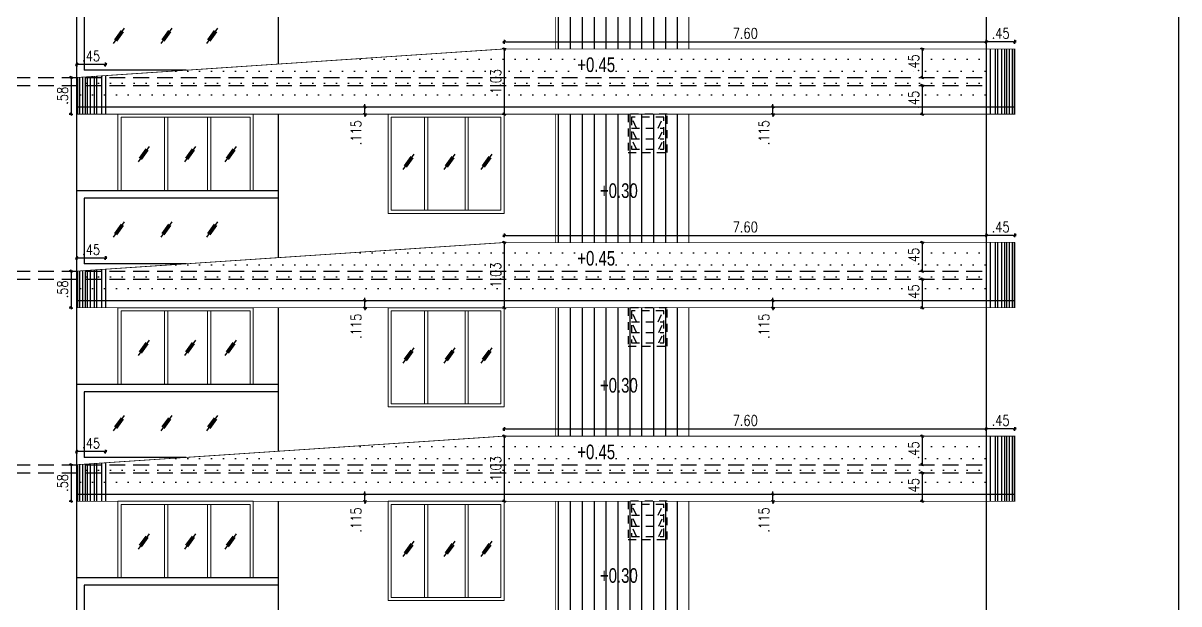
# Model space of a CAD drawing. Header units: inches. Extents: x 14331 to 14549, y 2557 to 2714.
# Drawn here: x 14518.19 to 14536.4, y 2676.19 to 2685.34 of the extents above; entities that cross this region are included whole.
import ezdxf
from ezdxf.enums import TextEntityAlignment as Align

# ---------------------------------------------------------------- set-up
doc = ezdxf.new("R2010")
doc.units = ezdxf.units.IN
doc.header["$LTSCALE"] = 0.25
doc.header["$MEASUREMENT"] = 0
doc.header["$PDMODE"] = 35
doc.linetypes.add('1', pattern=[0])
doc.linetypes.add('DASHEDX2', pattern=[1.5, 1, -0.5])
for name, color, linetype in [('ELE.PROJ.', 1, 'Continuous'), ('GLASS WINDOW', 251, '1'), ('hatch', 251, 'Continuous'), ('proj-internal', 1, 'DASHEDX2'), ('wall', 7, 'Continuous'), ('WORK TEX', 6, 'Continuous'), ('WORKING DIM', 7, 'Continuous')]:
    doc.layers.add(name, color=color, linetype=linetype)
doc.layers.add('WINDOW', color=106, linetype='Continuous', lineweight=13)
doc.styles.add('ARL', font='swisscl_0.ttf')
doc.styles.add('romans', font='romans.shx', dxfattribs={"width": 0.8})
doc.dimstyles.new('121', dxfattribs={"dimscale": 0.1, "dimtxt": 1.65, "dimasz": 0.2, "dimexe": 0.03125, "dimexo": 0.25, "dimgap": 0.5, "dimtad": 1, "dimzin": 4, "dimdsep": 46, "dimtxsty": 'romans', "dimblk1": 'MINITICK', "dimblk2": 'MINITICK', "dimsah": 1, "dimcen": 1, "dimse1": 1, "dimse2": 1, "dimclrd": 252, "dimclre": 256, "dimclrt": 7, "dimadec": 3, "dimazin": 0, "dimtfac": 0.8, "dimtix": 1, "dimtmove": 2, "dimatfit": 3, "dimfxl": 0, "dimtolj": 1, "dimtzin": 3, "dimarcsym": 0})

# ---------------------------------------------------------------- blocks, each defined once
blk = doc.blocks.new('MINITICK')
at = {"color": 7}
for p, q in [((1, 1), (-1, -1)), ((-1, 0), (1, 0)), ((0, -1.5), (0, 1.5))]:
    blk.add_line(p, q, dxfattribs=at)
blk = doc.blocks.new('*D1897')
at = {"layer": 'Defpoints', "color": 0, "transparency": 16777216}
for p in [(14533.371, 2678.95), (14533.371, 2678.841), (14533.821, 2678.841)]:
    blk.add_point(p, dxfattribs=at)
at = {"layer": 'WORKING DIM', "color": 252, "lineweight": -2, "transparency": 16777216}
blk.add_line((14533.801, 2678.95), (14533.391, 2678.95), dxfattribs=at)
at = {"layer": 'WORKING DIM', "color": 252, "lineweight": -2, "transparency": 16777216, "xscale": 0.02, "yscale": 0.02, "zscale": 0.02, "rotation": 180}
blk.add_blockref('MINITICK', (14533.371, 2678.95), dxfattribs=at)
at = {"layer": 'WORKING DIM', "color": 252, "lineweight": -2, "transparency": 16777216, "xscale": 0.02, "yscale": 0.02, "zscale": 0.02}
blk.add_blockref('MINITICK', (14533.821, 2678.95), dxfattribs=at)
at = {"layer": 'WORKING DIM', "color": 7, "transparency": 16777216, "insert": (14533.596, 2679.083), "char_height": 0.165, "attachment_point": 5, "style": 'romans'}
blk.add_mtext('\\A1;.45', dxfattribs=at)
blk = doc.blocks.new('*D1909')
at = {"layer": 'Defpoints', "color": 0, "transparency": 16777216}
for p in [(14525.774, 2678.837), (14525.774, 2677.81), (14525.774, 2677.81)]:
    blk.add_point(p, dxfattribs=at)
at = {"layer": 'WORKING DIM', "color": 252, "lineweight": -2, "transparency": 16777216}
blk.add_line((14525.774, 2678.817), (14525.774, 2677.83), dxfattribs=at)
at = {"layer": 'WORKING DIM', "color": 252, "lineweight": -2, "transparency": 16777216, "xscale": 0.02, "yscale": 0.02, "zscale": 0.02}
for p, rotation in [((14525.774, 2678.837), 90), ((14525.774, 2677.81), 270)]:
    blk.add_blockref('MINITICK', p, dxfattribs=dict(at, rotation=rotation))
at = {"layer": 'WORKING DIM', "color": 7, "transparency": 16777216, "insert": (14525.642, 2678.324), "char_height": 0.165, "attachment_point": 5, "rotation": 90, "style": 'romans'}
blk.add_mtext('\\A1;1.03', dxfattribs=at)
blk = doc.blocks.new('*D1910')
at = {"layer": 'Defpoints', "color": 0, "transparency": 16777216}
for p in [(14532.231, 2678.837), (14532.231, 2678.387), (14532.36, 2678.387)]:
    blk.add_point(p, dxfattribs=at)
at = {"layer": 'WORKING DIM', "color": 252, "lineweight": -2, "transparency": 16777216}
blk.add_line((14532.36, 2678.817), (14532.36, 2678.407), dxfattribs=at)
at = {"layer": 'WORKING DIM', "color": 252, "lineweight": -2, "transparency": 16777216, "xscale": 0.02, "yscale": 0.02, "zscale": 0.02}
for p, rotation in [((14532.36, 2678.837), 90), ((14532.36, 2678.387), 270)]:
    blk.add_blockref('MINITICK', p, dxfattribs=dict(at, rotation=rotation))
at = {"layer": 'WORKING DIM', "color": 7, "transparency": 16777216, "insert": (14532.228, 2678.612), "char_height": 0.165, "attachment_point": 5, "rotation": 90, "style": 'romans'}
blk.add_mtext('\\A1;.45', dxfattribs=at)
blk = doc.blocks.new('*D1911')
at = {"layer": 'Defpoints', "color": 0, "transparency": 16777216}
for p in [(14532.51, 2678.26), (14532.36, 2677.81), (14532.51, 2677.81)]:
    blk.add_point(p, dxfattribs=at)
at = {"layer": 'WORKING DIM', "color": 252, "lineweight": -2, "transparency": 16777216}
blk.add_line((14532.36, 2678.24), (14532.36, 2677.83), dxfattribs=at)
at = {"layer": 'WORKING DIM', "color": 252, "lineweight": -2, "transparency": 16777216, "xscale": 0.02, "yscale": 0.02, "zscale": 0.02}
for p, rotation in [((14532.36, 2678.26), 90), ((14532.36, 2677.81), 270)]:
    blk.add_blockref('MINITICK', p, dxfattribs=dict(at, rotation=rotation))
at = {"layer": 'WORKING DIM', "color": 7, "transparency": 16777216, "insert": (14532.228, 2678.035), "char_height": 0.165, "attachment_point": 5, "rotation": 90, "style": 'romans'}
blk.add_mtext('\\A1;.45', dxfattribs=at)
blk = doc.blocks.new('*D1900')
at = {"layer": 'Defpoints', "color": 0, "transparency": 16777216}
for p in [(14530.009, 2677.925), (14530.209, 2677.925), (14530.209, 2677.81)]:
    blk.add_point(p, dxfattribs=at)
at = {"layer": 'WORKING DIM', "color": 252, "lineweight": -2, "transparency": 16777216}
for p, q in [((14530.009, 2677.945), (14530.009, 2677.965)), ((14530.009, 2677.81), (14530.009, 2677.925)), ((14530.009, 2677.79), (14530.009, 2677.77))]:
    blk.add_line(p, q, dxfattribs=at)
at = {"layer": 'WORKING DIM', "color": 252, "lineweight": -2, "transparency": 16777216, "xscale": 0.02, "yscale": 0.02, "zscale": 0.02}
for p, rotation in [((14530.009, 2677.925), 270), ((14530.009, 2677.81), 90)]:
    blk.add_blockref('MINITICK', p, dxfattribs=dict(at, rotation=rotation))
at = {"layer": 'WORKING DIM', "color": 7, "transparency": 16777216, "insert": (14529.869, 2677.516), "char_height": 0.165, "attachment_point": 5, "rotation": 90, "style": 'romans'}
blk.add_mtext('\\A1;.115', dxfattribs=at)
blk = doc.blocks.new('*D1901')
at = {"layer": 'Defpoints', "color": 0, "transparency": 16777216}
for p in [(14523.581, 2677.925), (14523.78, 2677.925), (14523.78, 2677.81)]:
    blk.add_point(p, dxfattribs=at)
at = {"layer": 'WORKING DIM', "color": 252, "lineweight": -2, "transparency": 16777216}
for p, q in [((14523.581, 2677.945), (14523.581, 2677.965)), ((14523.581, 2677.81), (14523.581, 2677.925)), ((14523.581, 2677.79), (14523.581, 2677.77))]:
    blk.add_line(p, q, dxfattribs=at)
at = {"layer": 'WORKING DIM', "color": 252, "lineweight": -2, "transparency": 16777216, "xscale": 0.02, "yscale": 0.02, "zscale": 0.02}
for p, rotation in [((14523.581, 2677.925), 270), ((14523.581, 2677.81), 90)]:
    blk.add_blockref('MINITICK', p, dxfattribs=dict(at, rotation=rotation))
at = {"layer": 'WORKING DIM', "color": 7, "transparency": 16777216, "insert": (14523.441, 2677.516), "char_height": 0.165, "attachment_point": 5, "rotation": 90, "style": 'romans'}
blk.add_mtext('\\A1;.115', dxfattribs=at)
blk = doc.blocks.new('*D1902')
at = {"layer": 'Defpoints', "color": 0, "transparency": 16777216}
for p in [(14519.041, 2678.387), (14518.949, 2677.81), (14519.041, 2677.81)]:
    blk.add_point(p, dxfattribs=at)
at = {"layer": 'WORKING DIM', "color": 252, "lineweight": -2, "transparency": 16777216}
blk.add_line((14518.949, 2678.367), (14518.949, 2677.83), dxfattribs=at)
at = {"layer": 'WORKING DIM', "color": 252, "lineweight": -2, "transparency": 16777216, "xscale": 0.02, "yscale": 0.02, "zscale": 0.02}
for p, rotation in [((14518.949, 2678.387), 90), ((14518.949, 2677.81), 270)]:
    blk.add_blockref('MINITICK', p, dxfattribs=dict(at, rotation=rotation))
at = {"layer": 'WORKING DIM', "color": 7, "transparency": 16777216, "insert": (14518.817, 2678.099), "char_height": 0.165, "attachment_point": 5, "rotation": 90, "style": 'romans'}
blk.add_mtext('\\A1;.58', dxfattribs=at)
blk = doc.blocks.new('*D1903')
at = {"layer": 'Defpoints', "color": 0, "transparency": 16777216}
for p in [(14519.041, 2678.593), (14519.041, 2678.026), (14519.491, 2678.026)]:
    blk.add_point(p, dxfattribs=at)
at = {"layer": 'WORKING DIM', "color": 252, "lineweight": -2, "transparency": 16777216}
blk.add_line((14519.471, 2678.593), (14519.061, 2678.593), dxfattribs=at)
at = {"layer": 'WORKING DIM', "color": 252, "lineweight": -2, "transparency": 16777216, "xscale": 0.02, "yscale": 0.02, "zscale": 0.02, "rotation": 180}
blk.add_blockref('MINITICK', (14519.041, 2678.593), dxfattribs=at)
at = {"layer": 'WORKING DIM', "color": 252, "lineweight": -2, "transparency": 16777216, "xscale": 0.02, "yscale": 0.02, "zscale": 0.02}
blk.add_blockref('MINITICK', (14519.491, 2678.593), dxfattribs=at)
at = {"layer": 'WORKING DIM', "color": 7, "transparency": 16777216, "insert": (14519.266, 2678.725), "char_height": 0.165, "attachment_point": 5, "style": 'romans'}
blk.add_mtext('\\A1;.45', dxfattribs=at)
blk = doc.blocks.new('*D1912')
at = {"layer": 'Defpoints', "color": 0, "transparency": 16777216}
for p in [(14533.371, 2682), (14533.371, 2681.891), (14533.821, 2681.891)]:
    blk.add_point(p, dxfattribs=at)
at = {"layer": 'WORKING DIM', "color": 252, "lineweight": -2, "transparency": 16777216}
blk.add_line((14533.801, 2682), (14533.391, 2682), dxfattribs=at)
at = {"layer": 'WORKING DIM', "color": 252, "lineweight": -2, "transparency": 16777216, "xscale": 0.02, "yscale": 0.02, "zscale": 0.02, "rotation": 180}
blk.add_blockref('MINITICK', (14533.371, 2682), dxfattribs=at)
at = {"layer": 'WORKING DIM', "color": 252, "lineweight": -2, "transparency": 16777216, "xscale": 0.02, "yscale": 0.02, "zscale": 0.02}
blk.add_blockref('MINITICK', (14533.821, 2682), dxfattribs=at)
at = {"layer": 'WORKING DIM', "color": 7, "transparency": 16777216, "insert": (14533.596, 2682.133), "char_height": 0.165, "attachment_point": 5, "style": 'romans'}
blk.add_mtext('\\A1;.45', dxfattribs=at)
blk = doc.blocks.new('*D1924')
at = {"layer": 'Defpoints', "color": 0, "transparency": 16777216}
for p in [(14525.774, 2681.887), (14525.774, 2680.86), (14525.774, 2680.86)]:
    blk.add_point(p, dxfattribs=at)
at = {"layer": 'WORKING DIM', "color": 252, "lineweight": -2, "transparency": 16777216}
blk.add_line((14525.774, 2681.867), (14525.774, 2680.88), dxfattribs=at)
at = {"layer": 'WORKING DIM', "color": 252, "lineweight": -2, "transparency": 16777216, "xscale": 0.02, "yscale": 0.02, "zscale": 0.02}
for p, rotation in [((14525.774, 2681.887), 90), ((14525.774, 2680.86), 270)]:
    blk.add_blockref('MINITICK', p, dxfattribs=dict(at, rotation=rotation))
at = {"layer": 'WORKING DIM', "color": 7, "transparency": 16777216, "insert": (14525.642, 2681.374), "char_height": 0.165, "attachment_point": 5, "rotation": 90, "style": 'romans'}
blk.add_mtext('\\A1;1.03', dxfattribs=at)
blk = doc.blocks.new('*D1925')
at = {"layer": 'Defpoints', "color": 0, "transparency": 16777216}
for p in [(14532.231, 2681.887), (14532.231, 2681.437), (14532.36, 2681.437)]:
    blk.add_point(p, dxfattribs=at)
at = {"layer": 'WORKING DIM', "color": 252, "lineweight": -2, "transparency": 16777216}
blk.add_line((14532.36, 2681.867), (14532.36, 2681.457), dxfattribs=at)
at = {"layer": 'WORKING DIM', "color": 252, "lineweight": -2, "transparency": 16777216, "xscale": 0.02, "yscale": 0.02, "zscale": 0.02}
for p, rotation in [((14532.36, 2681.887), 90), ((14532.36, 2681.437), 270)]:
    blk.add_blockref('MINITICK', p, dxfattribs=dict(at, rotation=rotation))
at = {"layer": 'WORKING DIM', "color": 7, "transparency": 16777216, "insert": (14532.228, 2681.662), "char_height": 0.165, "attachment_point": 5, "rotation": 90, "style": 'romans'}
blk.add_mtext('\\A1;.45', dxfattribs=at)
blk = doc.blocks.new('*D1926')
at = {"layer": 'Defpoints', "color": 0, "transparency": 16777216}
for p in [(14532.51, 2681.31), (14532.36, 2680.86), (14532.51, 2680.86)]:
    blk.add_point(p, dxfattribs=at)
at = {"layer": 'WORKING DIM', "color": 252, "lineweight": -2, "transparency": 16777216}
blk.add_line((14532.36, 2681.29), (14532.36, 2680.88), dxfattribs=at)
at = {"layer": 'WORKING DIM', "color": 252, "lineweight": -2, "transparency": 16777216, "xscale": 0.02, "yscale": 0.02, "zscale": 0.02}
for p, rotation in [((14532.36, 2681.31), 90), ((14532.36, 2680.86), 270)]:
    blk.add_blockref('MINITICK', p, dxfattribs=dict(at, rotation=rotation))
at = {"layer": 'WORKING DIM', "color": 7, "transparency": 16777216, "insert": (14532.228, 2681.085), "char_height": 0.165, "attachment_point": 5, "rotation": 90, "style": 'romans'}
blk.add_mtext('\\A1;.45', dxfattribs=at)
blk = doc.blocks.new('*D1915')
at = {"layer": 'Defpoints', "color": 0, "transparency": 16777216}
for p in [(14530.009, 2680.975), (14530.209, 2680.975), (14530.209, 2680.86)]:
    blk.add_point(p, dxfattribs=at)
at = {"layer": 'WORKING DIM', "color": 252, "lineweight": -2, "transparency": 16777216}
for p, q in [((14530.009, 2680.995), (14530.009, 2681.015)), ((14530.009, 2680.86), (14530.009, 2680.975)), ((14530.009, 2680.84), (14530.009, 2680.82))]:
    blk.add_line(p, q, dxfattribs=at)
at = {"layer": 'WORKING DIM', "color": 252, "lineweight": -2, "transparency": 16777216, "xscale": 0.02, "yscale": 0.02, "zscale": 0.02}
for p, rotation in [((14530.009, 2680.975), 270), ((14530.009, 2680.86), 90)]:
    blk.add_blockref('MINITICK', p, dxfattribs=dict(at, rotation=rotation))
at = {"layer": 'WORKING DIM', "color": 7, "transparency": 16777216, "insert": (14529.869, 2680.566), "char_height": 0.165, "attachment_point": 5, "rotation": 90, "style": 'romans'}
blk.add_mtext('\\A1;.115', dxfattribs=at)
blk = doc.blocks.new('*D1916')
at = {"layer": 'Defpoints', "color": 0, "transparency": 16777216}
for p in [(14523.581, 2680.975), (14523.78, 2680.975), (14523.78, 2680.86)]:
    blk.add_point(p, dxfattribs=at)
at = {"layer": 'WORKING DIM', "color": 252, "lineweight": -2, "transparency": 16777216}
for p, q in [((14523.581, 2680.995), (14523.581, 2681.015)), ((14523.581, 2680.86), (14523.581, 2680.975)), ((14523.581, 2680.84), (14523.581, 2680.82))]:
    blk.add_line(p, q, dxfattribs=at)
at = {"layer": 'WORKING DIM', "color": 252, "lineweight": -2, "transparency": 16777216, "xscale": 0.02, "yscale": 0.02, "zscale": 0.02}
for p, rotation in [((14523.581, 2680.975), 270), ((14523.581, 2680.86), 90)]:
    blk.add_blockref('MINITICK', p, dxfattribs=dict(at, rotation=rotation))
at = {"layer": 'WORKING DIM', "color": 7, "transparency": 16777216, "insert": (14523.441, 2680.566), "char_height": 0.165, "attachment_point": 5, "rotation": 90, "style": 'romans'}
blk.add_mtext('\\A1;.115', dxfattribs=at)
blk = doc.blocks.new('*D1917')
at = {"layer": 'Defpoints', "color": 0, "transparency": 16777216}
for p in [(14519.041, 2681.437), (14518.949, 2680.86), (14519.041, 2680.86)]:
    blk.add_point(p, dxfattribs=at)
at = {"layer": 'WORKING DIM', "color": 252, "lineweight": -2, "transparency": 16777216}
blk.add_line((14518.949, 2681.417), (14518.949, 2680.88), dxfattribs=at)
at = {"layer": 'WORKING DIM', "color": 252, "lineweight": -2, "transparency": 16777216, "xscale": 0.02, "yscale": 0.02, "zscale": 0.02}
for p, rotation in [((14518.949, 2681.437), 90), ((14518.949, 2680.86), 270)]:
    blk.add_blockref('MINITICK', p, dxfattribs=dict(at, rotation=rotation))
at = {"layer": 'WORKING DIM', "color": 7, "transparency": 16777216, "insert": (14518.817, 2681.149), "char_height": 0.165, "attachment_point": 5, "rotation": 90, "style": 'romans'}
blk.add_mtext('\\A1;.58', dxfattribs=at)
blk = doc.blocks.new('*D1918')
at = {"layer": 'Defpoints', "color": 0, "transparency": 16777216}
for p in [(14519.041, 2681.643), (14519.041, 2681.076), (14519.491, 2681.076)]:
    blk.add_point(p, dxfattribs=at)
at = {"layer": 'WORKING DIM', "color": 252, "lineweight": -2, "transparency": 16777216}
blk.add_line((14519.471, 2681.643), (14519.061, 2681.643), dxfattribs=at)
at = {"layer": 'WORKING DIM', "color": 252, "lineweight": -2, "transparency": 16777216, "xscale": 0.02, "yscale": 0.02, "zscale": 0.02, "rotation": 180}
blk.add_blockref('MINITICK', (14519.041, 2681.643), dxfattribs=at)
at = {"layer": 'WORKING DIM', "color": 252, "lineweight": -2, "transparency": 16777216, "xscale": 0.02, "yscale": 0.02, "zscale": 0.02}
blk.add_blockref('MINITICK', (14519.491, 2681.643), dxfattribs=at)
at = {"layer": 'WORKING DIM', "color": 7, "transparency": 16777216, "insert": (14519.266, 2681.775), "char_height": 0.165, "attachment_point": 5, "style": 'romans'}
blk.add_mtext('\\A1;.45', dxfattribs=at)
blk = doc.blocks.new('*D1927')
at = {"layer": 'Defpoints', "color": 0, "transparency": 16777216}
for p in [(14533.371, 2685.05), (14533.371, 2684.941), (14533.821, 2684.941)]:
    blk.add_point(p, dxfattribs=at)
at = {"layer": 'WORKING DIM', "color": 252, "lineweight": -2, "transparency": 16777216}
blk.add_line((14533.801, 2685.05), (14533.391, 2685.05), dxfattribs=at)
at = {"layer": 'WORKING DIM', "color": 252, "lineweight": -2, "transparency": 16777216, "xscale": 0.02, "yscale": 0.02, "zscale": 0.02, "rotation": 180}
blk.add_blockref('MINITICK', (14533.371, 2685.05), dxfattribs=at)
at = {"layer": 'WORKING DIM', "color": 252, "lineweight": -2, "transparency": 16777216, "xscale": 0.02, "yscale": 0.02, "zscale": 0.02}
blk.add_blockref('MINITICK', (14533.821, 2685.05), dxfattribs=at)
at = {"layer": 'WORKING DIM', "color": 7, "transparency": 16777216, "insert": (14533.596, 2685.183), "char_height": 0.165, "attachment_point": 5, "style": 'romans'}
blk.add_mtext('\\A1;.45', dxfattribs=at)
blk = doc.blocks.new('*D1939')
at = {"layer": 'Defpoints', "color": 0, "transparency": 16777216}
for p in [(14525.774, 2684.937), (14525.774, 2683.91), (14525.774, 2683.91)]:
    blk.add_point(p, dxfattribs=at)
at = {"layer": 'WORKING DIM', "color": 252, "lineweight": -2, "transparency": 16777216}
blk.add_line((14525.774, 2684.917), (14525.774, 2683.93), dxfattribs=at)
at = {"layer": 'WORKING DIM', "color": 252, "lineweight": -2, "transparency": 16777216, "xscale": 0.02, "yscale": 0.02, "zscale": 0.02}
for p, rotation in [((14525.774, 2684.937), 90), ((14525.774, 2683.91), 270)]:
    blk.add_blockref('MINITICK', p, dxfattribs=dict(at, rotation=rotation))
at = {"layer": 'WORKING DIM', "color": 7, "transparency": 16777216, "insert": (14525.642, 2684.424), "char_height": 0.165, "attachment_point": 5, "rotation": 90, "style": 'romans'}
blk.add_mtext('\\A1;1.03', dxfattribs=at)
blk = doc.blocks.new('*D1940')
at = {"layer": 'Defpoints', "color": 0, "transparency": 16777216}
for p in [(14532.231, 2684.937), (14532.231, 2684.487), (14532.36, 2684.487)]:
    blk.add_point(p, dxfattribs=at)
at = {"layer": 'WORKING DIM', "color": 252, "lineweight": -2, "transparency": 16777216}
blk.add_line((14532.36, 2684.917), (14532.36, 2684.507), dxfattribs=at)
at = {"layer": 'WORKING DIM', "color": 252, "lineweight": -2, "transparency": 16777216, "xscale": 0.02, "yscale": 0.02, "zscale": 0.02}
for p, rotation in [((14532.36, 2684.937), 90), ((14532.36, 2684.487), 270)]:
    blk.add_blockref('MINITICK', p, dxfattribs=dict(at, rotation=rotation))
at = {"layer": 'WORKING DIM', "color": 7, "transparency": 16777216, "insert": (14532.228, 2684.712), "char_height": 0.165, "attachment_point": 5, "rotation": 90, "style": 'romans'}
blk.add_mtext('\\A1;.45', dxfattribs=at)
blk = doc.blocks.new('*D1941')
at = {"layer": 'Defpoints', "color": 0, "transparency": 16777216}
for p in [(14532.51, 2684.36), (14532.36, 2683.91), (14532.51, 2683.91)]:
    blk.add_point(p, dxfattribs=at)
at = {"layer": 'WORKING DIM', "color": 252, "lineweight": -2, "transparency": 16777216}
blk.add_line((14532.36, 2684.34), (14532.36, 2683.93), dxfattribs=at)
at = {"layer": 'WORKING DIM', "color": 252, "lineweight": -2, "transparency": 16777216, "xscale": 0.02, "yscale": 0.02, "zscale": 0.02}
for p, rotation in [((14532.36, 2684.36), 90), ((14532.36, 2683.91), 270)]:
    blk.add_blockref('MINITICK', p, dxfattribs=dict(at, rotation=rotation))
at = {"layer": 'WORKING DIM', "color": 7, "transparency": 16777216, "insert": (14532.228, 2684.135), "char_height": 0.165, "attachment_point": 5, "rotation": 90, "style": 'romans'}
blk.add_mtext('\\A1;.45', dxfattribs=at)
blk = doc.blocks.new('*D1930')
at = {"layer": 'Defpoints', "color": 0, "transparency": 16777216}
for p in [(14530.009, 2684.025), (14530.209, 2684.025), (14530.209, 2683.91)]:
    blk.add_point(p, dxfattribs=at)
at = {"layer": 'WORKING DIM', "color": 252, "lineweight": -2, "transparency": 16777216}
for p, q in [((14530.009, 2684.045), (14530.009, 2684.065)), ((14530.009, 2683.91), (14530.009, 2684.025)), ((14530.009, 2683.89), (14530.009, 2683.87))]:
    blk.add_line(p, q, dxfattribs=at)
at = {"layer": 'WORKING DIM', "color": 252, "lineweight": -2, "transparency": 16777216, "xscale": 0.02, "yscale": 0.02, "zscale": 0.02}
for p, rotation in [((14530.009, 2684.025), 270), ((14530.009, 2683.91), 90)]:
    blk.add_blockref('MINITICK', p, dxfattribs=dict(at, rotation=rotation))
at = {"layer": 'WORKING DIM', "color": 7, "transparency": 16777216, "insert": (14529.869, 2683.616), "char_height": 0.165, "attachment_point": 5, "rotation": 90, "style": 'romans'}
blk.add_mtext('\\A1;.115', dxfattribs=at)
blk = doc.blocks.new('*D1931')
at = {"layer": 'Defpoints', "color": 0, "transparency": 16777216}
for p in [(14523.581, 2684.025), (14523.78, 2684.025), (14523.78, 2683.91)]:
    blk.add_point(p, dxfattribs=at)
at = {"layer": 'WORKING DIM', "color": 252, "lineweight": -2, "transparency": 16777216}
for p, q in [((14523.581, 2684.045), (14523.581, 2684.065)), ((14523.581, 2683.91), (14523.581, 2684.025)), ((14523.581, 2683.89), (14523.581, 2683.87))]:
    blk.add_line(p, q, dxfattribs=at)
at = {"layer": 'WORKING DIM', "color": 252, "lineweight": -2, "transparency": 16777216, "xscale": 0.02, "yscale": 0.02, "zscale": 0.02}
for p, rotation in [((14523.581, 2684.025), 270), ((14523.581, 2683.91), 90)]:
    blk.add_blockref('MINITICK', p, dxfattribs=dict(at, rotation=rotation))
at = {"layer": 'WORKING DIM', "color": 7, "transparency": 16777216, "insert": (14523.441, 2683.616), "char_height": 0.165, "attachment_point": 5, "rotation": 90, "style": 'romans'}
blk.add_mtext('\\A1;.115', dxfattribs=at)
blk = doc.blocks.new('*D1932')
at = {"layer": 'Defpoints', "color": 0, "transparency": 16777216}
for p in [(14519.041, 2684.487), (14518.949, 2683.91), (14519.041, 2683.91)]:
    blk.add_point(p, dxfattribs=at)
at = {"layer": 'WORKING DIM', "color": 252, "lineweight": -2, "transparency": 16777216}
blk.add_line((14518.949, 2684.467), (14518.949, 2683.93), dxfattribs=at)
at = {"layer": 'WORKING DIM', "color": 252, "lineweight": -2, "transparency": 16777216, "xscale": 0.02, "yscale": 0.02, "zscale": 0.02}
for p, rotation in [((14518.949, 2684.487), 90), ((14518.949, 2683.91), 270)]:
    blk.add_blockref('MINITICK', p, dxfattribs=dict(at, rotation=rotation))
at = {"layer": 'WORKING DIM', "color": 7, "transparency": 16777216, "insert": (14518.817, 2684.199), "char_height": 0.165, "attachment_point": 5, "rotation": 90, "style": 'romans'}
blk.add_mtext('\\A1;.58', dxfattribs=at)
blk = doc.blocks.new('*D1933')
at = {"layer": 'Defpoints', "color": 0, "transparency": 16777216}
for p in [(14519.041, 2684.693), (14519.041, 2684.126), (14519.491, 2684.126)]:
    blk.add_point(p, dxfattribs=at)
at = {"layer": 'WORKING DIM', "color": 252, "lineweight": -2, "transparency": 16777216}
blk.add_line((14519.471, 2684.693), (14519.061, 2684.693), dxfattribs=at)
at = {"layer": 'WORKING DIM', "color": 252, "lineweight": -2, "transparency": 16777216, "xscale": 0.02, "yscale": 0.02, "zscale": 0.02, "rotation": 180}
blk.add_blockref('MINITICK', (14519.041, 2684.693), dxfattribs=at)
at = {"layer": 'WORKING DIM', "color": 252, "lineweight": -2, "transparency": 16777216, "xscale": 0.02, "yscale": 0.02, "zscale": 0.02}
blk.add_blockref('MINITICK', (14519.491, 2684.693), dxfattribs=at)
at = {"layer": 'WORKING DIM', "color": 7, "transparency": 16777216, "insert": (14519.266, 2684.825), "char_height": 0.165, "attachment_point": 5, "style": 'romans'}
blk.add_mtext('\\A1;.45', dxfattribs=at)
blk = doc.blocks.new('*D1999')
at = {"layer": 'Defpoints', "color": 0, "transparency": 16777216}
for p in [(14533.371, 2678.95), (14525.774, 2678.837), (14533.371, 2678.801)]:
    blk.add_point(p, dxfattribs=at)
at = {"layer": 'WORKING DIM', "color": 252, "lineweight": -2, "transparency": 16777216}
blk.add_line((14525.794, 2678.95), (14533.351, 2678.95), dxfattribs=at)
at = {"layer": 'WORKING DIM', "color": 252, "lineweight": -2, "transparency": 16777216, "xscale": 0.02, "yscale": 0.02, "zscale": 0.02, "rotation": 180}
blk.add_blockref('MINITICK', (14525.774, 2678.95), dxfattribs=at)
at = {"layer": 'WORKING DIM', "color": 252, "lineweight": -2, "transparency": 16777216, "xscale": 0.02, "yscale": 0.02, "zscale": 0.02}
blk.add_blockref('MINITICK', (14533.371, 2678.95), dxfattribs=at)
at = {"layer": 'WORKING DIM', "color": 7, "transparency": 16777216, "insert": (14529.572, 2679.083), "char_height": 0.165, "attachment_point": 5, "style": 'romans'}
blk.add_mtext('\\A1;7.60', dxfattribs=at)
blk = doc.blocks.new('*D2001')
at = {"layer": 'Defpoints', "color": 0, "transparency": 16777216}
for p in [(14525.774, 2681.887), (14533.371, 2682), (14533.371, 2681.851)]:
    blk.add_point(p, dxfattribs=at)
at = {"layer": 'WORKING DIM', "color": 252, "lineweight": -2, "transparency": 16777216}
blk.add_line((14525.794, 2682), (14533.351, 2682), dxfattribs=at)
at = {"layer": 'WORKING DIM', "color": 252, "lineweight": -2, "transparency": 16777216, "xscale": 0.02, "yscale": 0.02, "zscale": 0.02, "rotation": 180}
blk.add_blockref('MINITICK', (14525.774, 2682), dxfattribs=at)
at = {"layer": 'WORKING DIM', "color": 252, "lineweight": -2, "transparency": 16777216, "xscale": 0.02, "yscale": 0.02, "zscale": 0.02}
blk.add_blockref('MINITICK', (14533.371, 2682), dxfattribs=at)
at = {"layer": 'WORKING DIM', "color": 7, "transparency": 16777216, "insert": (14529.572, 2682.133), "char_height": 0.165, "attachment_point": 5, "style": 'romans'}
blk.add_mtext('\\A1;7.60', dxfattribs=at)
blk = doc.blocks.new('*D2003')
at = {"layer": 'Defpoints', "color": 0, "transparency": 16777216}
for p in [(14533.371, 2685.05), (14525.774, 2684.937), (14533.371, 2684.901)]:
    blk.add_point(p, dxfattribs=at)
at = {"layer": 'WORKING DIM', "color": 252, "lineweight": -2, "transparency": 16777216}
blk.add_line((14525.794, 2685.05), (14533.351, 2685.05), dxfattribs=at)
at = {"layer": 'WORKING DIM', "color": 252, "lineweight": -2, "transparency": 16777216, "xscale": 0.02, "yscale": 0.02, "zscale": 0.02, "rotation": 180}
blk.add_blockref('MINITICK', (14525.774, 2685.05), dxfattribs=at)
at = {"layer": 'WORKING DIM', "color": 252, "lineweight": -2, "transparency": 16777216, "xscale": 0.02, "yscale": 0.02, "zscale": 0.02}
blk.add_blockref('MINITICK', (14533.371, 2685.05), dxfattribs=at)
at = {"layer": 'WORKING DIM', "color": 7, "transparency": 16777216, "insert": (14529.572, 2685.183), "char_height": 0.165, "attachment_point": 5, "style": 'romans'}
blk.add_mtext('\\A1;7.60', dxfattribs=at)

msp = doc.modelspace()

# ---------------------------------------------------------------- hatches: boundary and pattern name
at = {"layer": 'hatch'}
h = msp.add_hatch(dxfattribs=at)
h.set_pattern_fill('ANSI31', color=36, scale=1.5, angle=45)
h.set_pattern_definition([(90, (-312.30509, 47.77431), (-0.1875, 3e-17), [])])
h.paths.add_polyline_path([(14528.683, 2686.96), (14526.587, 2686.96), (14526.587, 2684.937), (14528.683, 2684.937)])
at = {"layer": 'hatch', "true_color": 0xc7b399}
h = msp.add_hatch(dxfattribs=at)
h.set_pattern_fill('DOTS', color=253, scale=3)
h.set_pattern_definition([(0, (-367.5554, 47.77428), (0.09375, 0.1875), [0, -0.1875])])
h.paths.add_polyline_path([(14533.371, 2684.937), (14525.774, 2684.937), (14519.041, 2684.487), (14519.041, 2683.91), (14533.371, 2683.91)])
at = {"layer": 'hatch'}
h = msp.add_hatch(dxfattribs=at)
h.set_pattern_fill('ANSI31', color=36, scale=1.5, angle=45)
h.set_pattern_definition([(90, (-312.30509, 44.72428), (-0.1875, 3e-17), [])])
h.paths.add_polyline_path([(14528.683, 2683.91), (14526.587, 2683.91), (14526.587, 2681.887), (14528.683, 2681.887)])
at = {"layer": 'hatch', "true_color": 0xc7b399}
h = msp.add_hatch(dxfattribs=at)
h.set_pattern_fill('DOTS', color=253, scale=3)
h.set_pattern_definition([(0, (-367.5554, 44.72428), (0.09375, 0.1875), [0, -0.1875])])
h.paths.add_polyline_path([(14533.371, 2681.887), (14525.774, 2681.887), (14519.041, 2681.437), (14519.041, 2680.86), (14533.371, 2680.86)])
at = {"layer": 'hatch'}
h = msp.add_hatch(dxfattribs=at)
h.set_pattern_fill('ANSI31', color=36, scale=1.5, angle=45)
h.set_pattern_definition([(90, (-312.30509, 41.67428), (-0.1875, 3e-17), [])])
h.paths.add_polyline_path([(14528.683, 2680.86), (14526.587, 2680.86), (14526.587, 2678.837), (14528.683, 2678.837)])
at = {"layer": 'hatch', "true_color": 0xc7b399}
h = msp.add_hatch(dxfattribs=at)
h.set_pattern_fill('DOTS', color=253, scale=3)
h.set_pattern_definition([(0, (-367.5554, 41.67428), (0.09375, 0.1875), [0, -0.1875])])
h.paths.add_polyline_path([(14533.371, 2678.837), (14525.774, 2678.837), (14519.041, 2678.387), (14519.041, 2677.81), (14533.371, 2677.81)])
at = {"layer": 'hatch'}
h = msp.add_hatch(dxfattribs=at)
h.set_pattern_fill('ANSI31', color=36, scale=1.5, angle=45)
h.set_pattern_definition([(90, (-312.30509, 38.62428), (-0.1875, 3e-17), [])])
h.paths.add_polyline_path([(14528.683, 2677.81), (14526.587, 2677.81), (14526.587, 2675.787), (14528.683, 2675.787)])

# ---------------------------------------------------------------- linework, layer by layer
at = {"layer": 'ELE.PROJ.', "color": 8}
for p, q in [((14533.431, 2684.941), (14533.431, 2683.91)), ((14533.509, 2684.941), (14533.509, 2683.91)), ((14533.549, 2684.941), (14533.549, 2683.91)), ((14533.61, 2684.941), (14533.61, 2683.91)), ((14533.656, 2684.941), (14533.656, 2683.91)), ((14533.69, 2684.941), (14533.69, 2683.91)), ((14533.731, 2684.941), (14533.731, 2683.91)), ((14533.78, 2684.941), (14533.78, 2683.91)), ((14533.808, 2684.941), (14533.808, 2683.91)), ((14519.053, 2684.488), (14519.053, 2683.91)), ((14519.082, 2684.49), (14519.082, 2683.91)), ((14519.131, 2684.494), (14519.131, 2683.91)), ((14519.172, 2684.497), (14519.172, 2683.91)), ((14519.205, 2684.499), (14519.205, 2683.91)), ((14519.252, 2684.503), (14519.252, 2683.91)), ((14519.313, 2684.507), (14519.313, 2683.91)), ((14519.353, 2684.51), (14519.353, 2683.91)), ((14519.431, 2684.516), (14519.431, 2683.91)), ((14519.491, 2684.52), (14519.491, 2683.91)), ((14533.431, 2681.891), (14533.431, 2680.86)), ((14533.509, 2681.891), (14533.509, 2680.86)), ((14533.549, 2681.891), (14533.549, 2680.86)), ((14533.61, 2681.891), (14533.61, 2680.86)), ((14533.656, 2681.891), (14533.656, 2680.86)), ((14533.69, 2681.891), (14533.69, 2680.86)), ((14533.731, 2681.891), (14533.731, 2680.86)), ((14533.78, 2681.891), (14533.78, 2680.86)), ((14533.808, 2681.891), (14533.808, 2680.86)), ((14519.053, 2681.438), (14519.053, 2680.86)), ((14519.082, 2681.44), (14519.082, 2680.86)), ((14519.131, 2681.444), (14519.131, 2680.86)), ((14519.172, 2681.447), (14519.172, 2680.86)), ((14519.205, 2681.449), (14519.205, 2680.86)), ((14519.252, 2681.453), (14519.252, 2680.86)), ((14519.313, 2681.457), (14519.313, 2680.86)), ((14519.353, 2681.46), (14519.353, 2680.86)), ((14519.431, 2681.466), (14519.431, 2680.86)), ((14519.491, 2681.47), (14519.491, 2680.86)), ((14533.431, 2678.841), (14533.431, 2677.81)), ((14533.509, 2678.841), (14533.509, 2677.81)), ((14533.549, 2678.841), (14533.549, 2677.81)), ((14533.61, 2678.841), (14533.61, 2677.81)), ((14533.656, 2678.841), (14533.656, 2677.81)), ((14533.69, 2678.841), (14533.69, 2677.81)), ((14533.731, 2678.841), (14533.731, 2677.81)), ((14533.78, 2678.841), (14533.78, 2677.81)), ((14533.808, 2678.841), (14533.808, 2677.81)), ((14519.172, 2678.397), (14519.172, 2677.81)), ((14519.205, 2678.399), (14519.205, 2677.81)), ((14519.252, 2678.403), (14519.252, 2677.81)), ((14519.313, 2678.407), (14519.313, 2677.81)), ((14519.353, 2678.41), (14519.353, 2677.81)), ((14519.431, 2678.416), (14519.431, 2677.81)), ((14519.491, 2678.42), (14519.491, 2677.81)), ((14519.053, 2678.388), (14519.053, 2677.81)), ((14519.082, 2678.39), (14519.082, 2677.81)), ((14519.131, 2678.394), (14519.131, 2677.81))]:
    msp.add_line(p, q, dxfattribs=at)
at = {"layer": 'ELE.PROJ.'}
for p, q in [((14519.041, 2684.025), (14533.821, 2684.025)), ((14519.041, 2680.975), (14533.821, 2680.975)), ((14519.041, 2677.925), (14533.821, 2677.925))]:
    msp.add_line(p, q, dxfattribs=at)
at = {"layer": 'ELE.PROJ.', "color": 36, "const_width": 0.012}
for points in [[(14526.587, 2686.96), (14528.683, 2686.96), (14528.683, 2684.937), (14526.587, 2684.937)], [(14526.587, 2683.91), (14528.683, 2683.91), (14528.683, 2681.887), (14526.587, 2681.887)], [(14526.587, 2680.86), (14528.683, 2680.86), (14528.683, 2678.837), (14526.587, 2678.837)], [(14526.587, 2677.81), (14528.683, 2677.81), (14528.683, 2675.787), (14526.587, 2675.787)]]:
    msp.add_lwpolyline(points, close=True, dxfattribs=at)
at = {"layer": 'ELE.PROJ.', "const_width": 0.012}
for points in [[(14519.041, 2683.91), (14519.041, 2684.487), (14525.774, 2684.937), (14533.821, 2684.937), (14533.821, 2683.91), (14519.041, 2683.91)], [(14519.041, 2680.86), (14519.041, 2681.437), (14525.774, 2681.887), (14533.821, 2681.887), (14533.821, 2680.86), (14519.041, 2680.86)], [(14519.041, 2677.81), (14519.041, 2678.387), (14525.774, 2678.837), (14533.821, 2678.837), (14533.821, 2677.81), (14519.041, 2677.81)]]:
    msp.add_lwpolyline(points, dxfattribs=at)
at = {"layer": 'GLASS WINDOW', "color": 4, "ltscale": 200}
for p, q in [((14519.788, 2685.264), (14519.614, 2685.023)), ((14519.737, 2685.228), (14519.632, 2685.082)), ((14519.769, 2685.205), (14519.664, 2685.059)), ((14520.537, 2685.264), (14520.363, 2685.023)), ((14520.487, 2685.228), (14520.382, 2685.082)), ((14520.519, 2685.205), (14520.414, 2685.059)), ((14521.258, 2685.264), (14521.084, 2685.023)), ((14521.207, 2685.228), (14521.102, 2685.082)), ((14521.239, 2685.205), (14521.134, 2685.059)), ((14520.179, 2683.399), (14520.006, 2683.158)), ((14520.129, 2683.363), (14520.024, 2683.217)), ((14520.161, 2683.34), (14520.056, 2683.194)), ((14520.91, 2683.399), (14520.737, 2683.158)), ((14520.86, 2683.363), (14520.755, 2683.217)), ((14520.892, 2683.34), (14520.787, 2683.194)), ((14521.549, 2683.399), (14521.375, 2683.158)), ((14521.498, 2683.363), (14521.393, 2683.217)), ((14521.531, 2683.34), (14521.426, 2683.194)), ((14524.351, 2683.28), (14524.178, 2683.039)), ((14524.301, 2683.244), (14524.196, 2683.098)), ((14524.333, 2683.221), (14524.228, 2683.075)), ((14524.999, 2683.28), (14524.825, 2683.039)), ((14524.948, 2683.244), (14524.843, 2683.098)), ((14524.98, 2683.221), (14524.875, 2683.075)), ((14525.581, 2683.28), (14525.407, 2683.039)), ((14525.53, 2683.244), (14525.425, 2683.098)), ((14525.563, 2683.221), (14525.458, 2683.075)), ((14519.788, 2682.214), (14519.614, 2681.972)), ((14519.737, 2682.178), (14519.632, 2682.032)), ((14519.769, 2682.155), (14519.664, 2682.009)), ((14520.537, 2682.214), (14520.363, 2681.972)), ((14520.487, 2682.178), (14520.382, 2682.032)), ((14520.519, 2682.155), (14520.414, 2682.009)), ((14521.258, 2682.214), (14521.084, 2681.972)), ((14521.207, 2682.178), (14521.102, 2682.032)), ((14521.239, 2682.155), (14521.134, 2682.009)), ((14520.179, 2680.349), (14520.006, 2680.108)), ((14520.129, 2680.313), (14520.024, 2680.167)), ((14520.161, 2680.29), (14520.056, 2680.144)), ((14520.91, 2680.349), (14520.737, 2680.108)), ((14520.86, 2680.313), (14520.755, 2680.167)), ((14520.892, 2680.29), (14520.787, 2680.144)), ((14521.549, 2680.349), (14521.375, 2680.108)), ((14521.498, 2680.313), (14521.393, 2680.167)), ((14521.531, 2680.29), (14521.426, 2680.144)), ((14524.351, 2680.23), (14524.178, 2679.989)), ((14524.999, 2680.23), (14524.825, 2679.989)), ((14525.581, 2680.23), (14525.407, 2679.989)), ((14524.301, 2680.194), (14524.196, 2680.048)), ((14524.333, 2680.171), (14524.228, 2680.025)), ((14524.948, 2680.194), (14524.843, 2680.048)), ((14524.98, 2680.171), (14524.875, 2680.025)), ((14525.53, 2680.194), (14525.425, 2680.048)), ((14525.563, 2680.171), (14525.458, 2680.025)), ((14519.788, 2679.164), (14519.614, 2678.922)), ((14519.737, 2679.128), (14519.632, 2678.982)), ((14520.537, 2679.164), (14520.363, 2678.922)), ((14520.487, 2679.128), (14520.382, 2678.982)), ((14521.258, 2679.164), (14521.084, 2678.922)), ((14521.207, 2679.128), (14521.102, 2678.982)), ((14519.769, 2679.105), (14519.664, 2678.959)), ((14520.519, 2679.105), (14520.414, 2678.959)), ((14521.239, 2679.105), (14521.134, 2678.959)), ((14520.179, 2677.299), (14520.006, 2677.058)), ((14520.129, 2677.263), (14520.024, 2677.117)), ((14520.161, 2677.24), (14520.056, 2677.094)), ((14520.91, 2677.299), (14520.737, 2677.058)), ((14520.86, 2677.263), (14520.755, 2677.117)), ((14520.892, 2677.24), (14520.787, 2677.094)), ((14521.549, 2677.299), (14521.375, 2677.058)), ((14521.498, 2677.263), (14521.393, 2677.117)), ((14521.531, 2677.24), (14521.426, 2677.094)), ((14524.351, 2677.18), (14524.178, 2676.939)), ((14524.301, 2677.144), (14524.196, 2676.998)), ((14524.333, 2677.121), (14524.228, 2676.975)), ((14524.999, 2677.18), (14524.825, 2676.939)), ((14524.948, 2677.144), (14524.843, 2676.998)), ((14524.98, 2677.121), (14524.875, 2676.975)), ((14525.581, 2677.18), (14525.407, 2676.939)), ((14525.53, 2677.144), (14525.425, 2676.998)), ((14525.563, 2677.121), (14525.458, 2676.975))]:
    msp.add_line(p, q, dxfattribs=at)
at = {"layer": 'proj-internal', "color": 251}
for p, q in [((14501.93, 2684.487), (14533.371, 2684.487)), ((14501.93, 2684.36), (14533.371, 2684.36)), ((14501.93, 2681.437), (14533.371, 2681.437)), ((14501.93, 2681.31), (14533.371, 2681.31)), ((14501.93, 2678.387), (14533.371, 2678.387)), ((14501.93, 2678.26), (14533.371, 2678.26))]:
    msp.add_line(p, q, dxfattribs=at)
at = {"layer": 'proj-internal', "color": 251, "ltscale": 0.5}
for p, q in [((14527.858, 2683.69), (14527.78, 2683.86)), ((14528.202, 2683.69), (14528.28, 2683.86)), ((14527.78, 2683.69), (14528.29, 2683.69)), ((14527.858, 2683.52), (14527.78, 2683.69)), ((14528.212, 2683.52), (14528.29, 2683.69)), ((14527.78, 2683.52), (14528.29, 2683.52)), ((14527.858, 2683.357), (14527.78, 2683.52)), ((14528.212, 2683.357), (14528.29, 2683.52)), ((14527.858, 2680.64), (14527.78, 2680.81)), ((14528.202, 2680.64), (14528.28, 2680.81)), ((14527.78, 2680.64), (14528.29, 2680.64)), ((14527.858, 2680.47), (14527.78, 2680.64)), ((14528.212, 2680.47), (14528.29, 2680.64)), ((14527.78, 2680.47), (14528.29, 2680.47)), ((14527.858, 2680.307), (14527.78, 2680.47)), ((14528.212, 2680.307), (14528.29, 2680.47)), ((14527.858, 2677.59), (14527.78, 2677.76)), ((14528.202, 2677.59), (14528.28, 2677.76)), ((14527.78, 2677.59), (14528.29, 2677.59)), ((14527.858, 2677.42), (14527.78, 2677.59)), ((14528.212, 2677.42), (14528.29, 2677.59)), ((14527.78, 2677.42), (14528.29, 2677.42)), ((14527.858, 2677.257), (14527.78, 2677.42)), ((14528.212, 2677.257), (14528.29, 2677.42))]:
    msp.add_line(p, q, dxfattribs=at)
for points in [[(14527.73, 2683.307), (14528.34, 2683.307), (14528.34, 2683.91), (14527.73, 2683.91)], [(14527.78, 2683.357), (14528.29, 2683.357), (14528.29, 2683.86), (14527.78, 2683.86)], [(14527.73, 2680.257), (14528.34, 2680.257), (14528.34, 2680.86), (14527.73, 2680.86)], [(14527.78, 2680.307), (14528.29, 2680.307), (14528.29, 2680.81), (14527.78, 2680.81)], [(14527.73, 2677.207), (14528.34, 2677.207), (14528.34, 2677.81), (14527.73, 2677.81)], [(14527.78, 2677.257), (14528.29, 2677.257), (14528.29, 2677.76), (14527.78, 2677.76)]]:
    msp.add_lwpolyline(points, close=True, dxfattribs=at)
at = {"layer": 'wall'}
for p, q in [((14519.041, 2650.61), (14519.041, 2695.881)), ((14533.371, 2691.737), (14533.371, 2650.61)), ((14522.219, 2684.699), (14522.219, 2686.96)), ((14519.156, 2685.637), (14519.156, 2684.602)), ((14520.762, 2684.602), (14519.156, 2684.602)), ((14522.219, 2681.649), (14522.219, 2683.91)), ((14522.219, 2682.702), (14519.041, 2682.702)), ((14519.156, 2682.587), (14519.156, 2681.552)), ((14522.219, 2682.587), (14519.156, 2682.587)), ((14520.762, 2681.552), (14519.156, 2681.552)), ((14522.219, 2678.599), (14522.219, 2680.86)), ((14522.219, 2679.652), (14519.041, 2679.652)), ((14519.156, 2679.537), (14519.156, 2678.502)), ((14522.219, 2679.537), (14519.156, 2679.537)), ((14520.762, 2678.502), (14519.156, 2678.502)), ((14522.219, 2675.549), (14522.219, 2677.81)), ((14522.219, 2676.602), (14519.041, 2676.602)), ((14519.156, 2676.487), (14519.156, 2675.452)), ((14522.219, 2676.487), (14519.156, 2676.487))]:
    msp.add_line(p, q, dxfattribs=at)
msp.add_lwpolyline([(14536.405, 2697.058), (14498.237, 2697.058), (14498.237, 2643.083), (14536.405, 2643.083)], close=True, dxfattribs=at)
at = {"layer": 'WINDOW'}
for p, q in [((14520.424, 2683.86), (14520.424, 2682.702)), ((14520.474, 2683.86), (14520.474, 2682.702)), ((14521.1, 2683.86), (14521.1, 2682.702)), ((14521.15, 2683.86), (14521.15, 2682.702)), ((14524.521, 2683.86), (14524.521, 2682.397)), ((14524.571, 2683.86), (14524.571, 2682.397)), ((14525.159, 2683.86), (14525.159, 2682.397)), ((14525.209, 2683.86), (14525.209, 2682.397)), ((14520.424, 2680.81), (14520.424, 2679.652)), ((14520.474, 2680.81), (14520.474, 2679.652)), ((14521.1, 2680.81), (14521.1, 2679.652)), ((14521.15, 2680.81), (14521.15, 2679.652)), ((14524.521, 2680.81), (14524.521, 2679.347)), ((14524.571, 2680.81), (14524.571, 2679.347)), ((14525.159, 2680.81), (14525.159, 2679.347)), ((14525.209, 2680.81), (14525.209, 2679.347)), ((14520.424, 2677.76), (14520.424, 2676.602)), ((14520.474, 2677.76), (14520.474, 2676.602)), ((14521.1, 2677.76), (14521.1, 2676.602)), ((14521.15, 2677.76), (14521.15, 2676.602)), ((14524.521, 2677.76), (14524.521, 2676.297)), ((14524.571, 2677.76), (14524.571, 2676.297)), ((14525.159, 2677.76), (14525.159, 2676.297)), ((14525.209, 2677.76), (14525.209, 2676.297))]:
    msp.add_line(p, q, dxfattribs=at)
for points in [[(14521.82, 2682.702), (14521.82, 2683.91), (14519.687, 2683.91), (14519.687, 2682.702)], [(14521.77, 2682.702), (14521.77, 2683.86), (14519.737, 2683.86), (14519.737, 2682.702)], [(14521.82, 2679.652), (14521.82, 2680.86), (14519.687, 2680.86), (14519.687, 2679.652)], [(14521.77, 2679.652), (14521.77, 2680.81), (14519.737, 2680.81), (14519.737, 2679.652)], [(14521.82, 2676.602), (14521.82, 2677.81), (14519.687, 2677.81), (14519.687, 2676.602)], [(14521.77, 2676.602), (14521.77, 2677.76), (14519.737, 2677.76), (14519.737, 2676.602)]]:
    msp.add_lwpolyline(points, dxfattribs=at)
for points in [[(14523.946, 2682.347), (14525.774, 2682.347), (14525.774, 2683.91), (14523.946, 2683.91)], [(14523.996, 2682.397), (14525.724, 2682.397), (14525.724, 2683.86), (14523.996, 2683.86)], [(14523.946, 2679.297), (14525.774, 2679.297), (14525.774, 2680.86), (14523.946, 2680.86)], [(14523.996, 2679.347), (14525.724, 2679.347), (14525.724, 2680.81), (14523.996, 2680.81)], [(14523.946, 2676.247), (14525.774, 2676.247), (14525.774, 2677.81), (14523.946, 2677.81)], [(14523.996, 2676.297), (14525.724, 2676.297), (14525.724, 2677.76), (14523.996, 2677.76)]]:
    msp.add_lwpolyline(points, close=True, dxfattribs=at)

# ---------------------------------------------------------------- texts
at = {"layer": 'WORK TEX', "color": 7, "style": 'ARL'}
for s, p in [('+0.45 ', (14527.257, 2684.689)), ('+0.30', (14527.581, 2682.705)), ('+0.45 ', (14527.257, 2681.639)), ('+0.30', (14527.581, 2679.638)), ('+0.45 ', (14527.257, 2678.589)), ('+0.30', (14527.581, 2676.641))]:
    msp.add_text(s, height=0.23, dxfattribs=at).set_placement(p, align=Align.MIDDLE_CENTER)

# ---------------------------------------------------------------- dimensions: what is measured, and where the dimension line sits
at = {"layer": 'WORKING DIM'}
for base, p1, p2, picture, middle in [((14533.371, 2685.05), (14525.774, 2684.937), (14533.371, 2684.901), '*D2003', (14529.572, 2685.183)), ((14533.371, 2682), (14525.774, 2681.887), (14533.371, 2681.851), '*D2001', (14529.572, 2682.133)), ((14533.371, 2678.95), (14525.774, 2678.837), (14533.371, 2678.801), '*D1999', (14529.572, 2679.083))]:
    dim = msp.add_linear_dim(base=base, p1=p1, p2=p2, dimstyle='121', override={"dimfxl": 0.18, "dimfxlon": 1}, dxfattribs=at)
    dim.commit()
    dim.dimension.update_dxf_attribs({"geometry": picture, "text_midpoint": middle})
for base, p1, p2, angle, picture, middle in [((14533.371, 2685.05), (14533.821, 2684.941), (14533.371, 2684.941), 180, '*D1927', (14533.596, 2685.183)), ((14525.774, 2683.91), (14525.774, 2684.937), (14525.774, 2683.91), 90, '*D1939', (14525.642, 2684.424)), ((14532.36, 2684.487), (14532.231, 2684.937), (14532.231, 2684.487), 90, '*D1940', (14532.228, 2684.712)), ((14519.041, 2684.693), (14519.491, 2684.126), (14519.041, 2684.126), 180, '*D1933', (14519.266, 2684.825)), ((14518.949, 2683.91), (14519.041, 2684.487), (14519.041, 2683.91), 90, '*D1932', (14518.817, 2684.199)), ((14532.36, 2683.91), (14532.51, 2684.36), (14532.51, 2683.91), 90, '*D1941', (14532.228, 2684.135)), ((14533.371, 2682), (14533.821, 2681.891), (14533.371, 2681.891), 180, '*D1912', (14533.596, 2682.133)), ((14519.041, 2681.643), (14519.491, 2681.076), (14519.041, 2681.076), 180, '*D1918', (14519.266, 2681.775)), ((14525.774, 2680.86), (14525.774, 2681.887), (14525.774, 2680.86), 90, '*D1924', (14525.642, 2681.374)), ((14532.36, 2681.437), (14532.231, 2681.887), (14532.231, 2681.437), 90, '*D1925', (14532.228, 2681.662)), ((14518.949, 2680.86), (14519.041, 2681.437), (14519.041, 2680.86), 90, '*D1917', (14518.817, 2681.149)), ((14532.36, 2680.86), (14532.51, 2681.31), (14532.51, 2680.86), 90, '*D1926', (14532.228, 2681.085)), ((14533.371, 2678.95), (14533.821, 2678.841), (14533.371, 2678.841), 180, '*D1897', (14533.596, 2679.083)), ((14519.041, 2678.593), (14519.491, 2678.026), (14519.041, 2678.026), 180, '*D1903', (14519.266, 2678.725)), ((14525.774, 2677.81), (14525.774, 2678.837), (14525.774, 2677.81), 90, '*D1909', (14525.642, 2678.324)), ((14532.36, 2678.387), (14532.231, 2678.837), (14532.231, 2678.387), 90, '*D1910', (14532.228, 2678.612)), ((14518.949, 2677.81), (14519.041, 2678.387), (14519.041, 2677.81), 90, '*D1902', (14518.817, 2678.099)), ((14532.36, 2677.81), (14532.51, 2678.26), (14532.51, 2677.81), 90, '*D1911', (14532.228, 2678.035))]:
    dim = msp.add_linear_dim(base=base, p1=p1, p2=p2, angle=angle, dimstyle='121', override={"dimfxl": 0.18, "dimfxlon": 1}, dxfattribs=at)
    dim.commit()
    dim.dimension.update_dxf_attribs({"geometry": picture, "text_midpoint": middle})
for base, p1, p2, picture, middle in [((14523.581, 2684.025), (14523.78, 2683.91), (14523.78, 2684.025), '*D1931', (14523.441, 2683.616)), ((14530.009, 2684.025), (14530.209, 2683.91), (14530.209, 2684.025), '*D1930', (14529.869, 2683.616)), ((14523.581, 2680.975), (14523.78, 2680.86), (14523.78, 2680.975), '*D1916', (14523.441, 2680.566)), ((14530.009, 2680.975), (14530.209, 2680.86), (14530.209, 2680.975), '*D1915', (14529.869, 2680.566)), ((14523.581, 2677.925), (14523.78, 2677.81), (14523.78, 2677.925), '*D1901', (14523.441, 2677.516)), ((14530.009, 2677.925), (14530.209, 2677.81), (14530.209, 2677.925), '*D1900', (14529.869, 2677.516))]:
    dim = msp.add_linear_dim(base=base, p1=p1, p2=p2, angle=90, text='.115', dimstyle='121', override={"dimfxl": 0.18, "dimfxlon": 1}, dxfattribs=at)
    dim.commit()
    dim.dimension.update_dxf_attribs({"geometry": picture, "text_midpoint": middle, "dimtype": 160})

doc.saveas('drawing.dxf')
